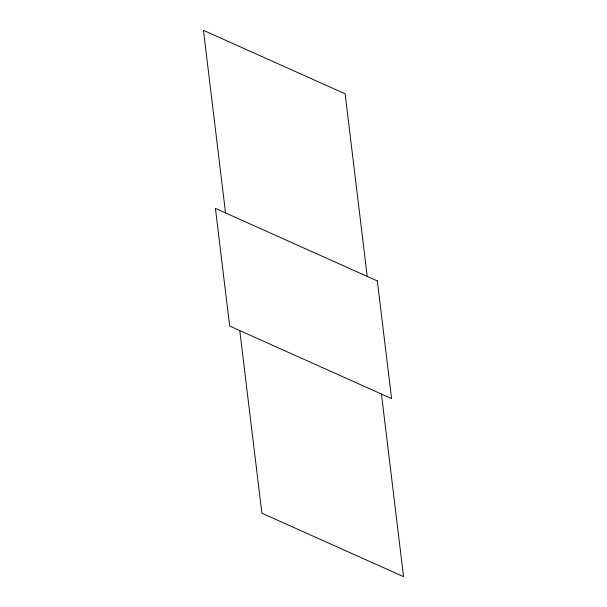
<?xml version="1.0" encoding="UTF-8"?>
<svg xmlns="http://www.w3.org/2000/svg" width="607" height="607" viewBox="0 0 607 607"><rect width="100%" height="100%" fill="white"/><g stroke="black" fill="none" stroke-linecap="round" stroke-linejoin="round"><path stroke-width="0.91" d="M367.22 276.405L345.117 93.804L203.451 30.35L225.546 212.951M381.454 394.049L403.549 576.65L261.883 513.196L239.78 330.595M377.334 280.942L215.424 208.421L229.666 326.058L391.576 398.579L377.334 280.942"/></g></svg>
